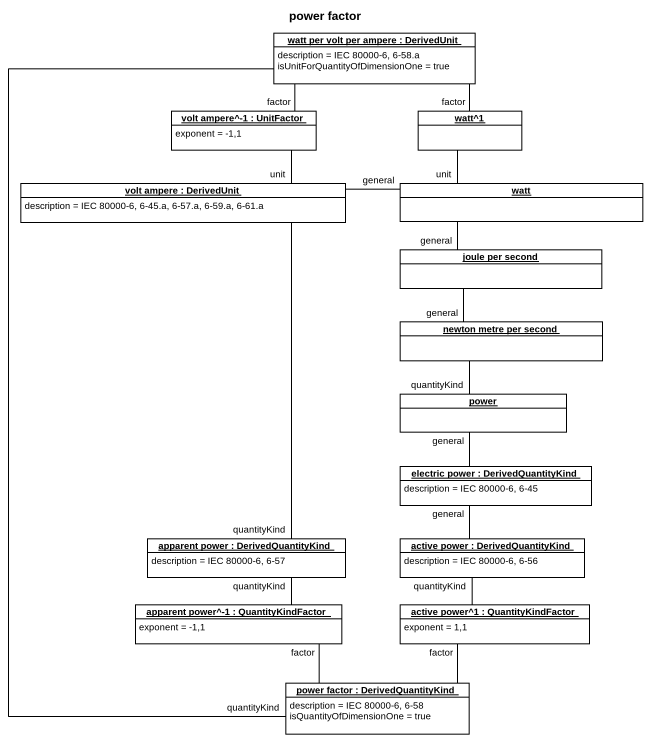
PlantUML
@startuml
title power factor
hide circle
hide empty members
object "watt per volt per ampere : DerivedUnit" as watt_per_volt_per_ampere #FFFFFF {
  description = IEC 80000-6, 6-58.a
  isUnitForQuantityOfDimensionOne = true
}
object "volt ampere^-1 : UnitFactor" as volt_ampere_1 #FFFFFF {
  exponent = -1,1
}
object "watt^1" as watt_1 #FFFFFF
object "volt ampere : DerivedUnit" as volt_ampere #FFFFFF {
  description = IEC 80000-6, 6-45.a, 6-57.a, 6-59.a, 6-61.a
}
object watt #FFFFFF
object "joule per second" as joule_per_second #FFFFFF
object "newton metre per second" as newton_metre_per_second #FFFFFF
object power #FFFFFF
object "electric power : DerivedQuantityKind" as electric_power #FFFFFF {
  description = IEC 80000-6, 6-45
}
object "apparent power : DerivedQuantityKind" as apparent_power #FFFFFF {
  description = IEC 80000-6, 6-57
}
object "active power : DerivedQuantityKind" as active_power #FFFFFF {
  description = IEC 80000-6, 6-56
}
object "apparent power^-1 : QuantityKindFactor" as apparent_power_1 #FFFFFF {
  exponent = -1,1
}
object "active power^1 : QuantityKindFactor" as active_power_1 #FFFFFF {
  exponent = 1,1
}
object "power factor : DerivedQuantityKind" as power_factor #FFFFFF {
  description = IEC 80000-6, 6-58
  isQuantityOfDimensionOne = true
}
watt_per_volt_per_ampere -- power_factor : quantityKind
volt_ampere_1 -right- watt_per_volt_per_ampere : factor
watt_1 -up- watt_per_volt_per_ampere : factor
volt_ampere -up- volt_ampere_1 : unit
volt_ampere -- apparent_power : quantityKind
watt -up- watt_1 : unit
watt -left- volt_ampere : general
joule_per_second -up- watt : general
newton_metre_per_second -up- joule_per_second : general
newton_metre_per_second -- power : quantityKind
electric_power -up- power : general
apparent_power -- apparent_power_1 : quantityKind
active_power -up- electric_power : general
active_power -- active_power_1 : quantityKind
apparent_power_1 -- power_factor : factor
active_power_1 -- power_factor : factor
@enduml
